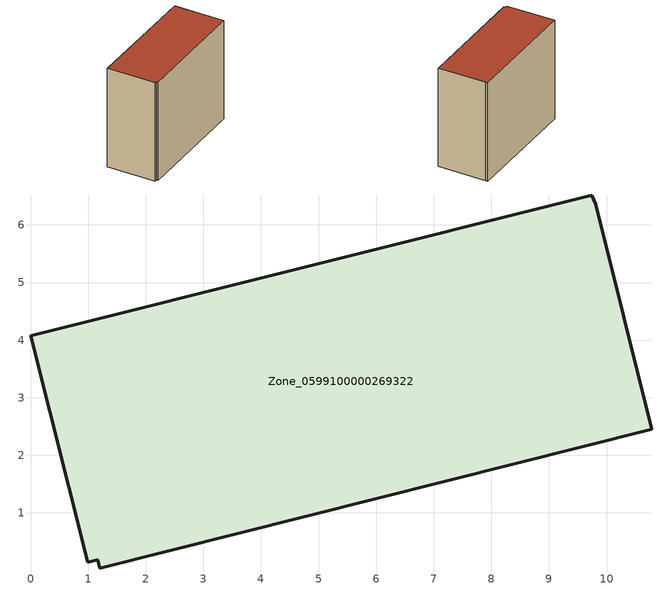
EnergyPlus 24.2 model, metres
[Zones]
Zone_0599100000269322
 floor ground (C_G): 1.16,0.19 0.99,0.14 0,4.08 9.74,6.52 9.81,6.36 10.79,2.46 1.2,0.04 z0
 wall outside (C_F): 10.79,2.46 9.81,6.36 9.74,6.52 0,4.08 0.99,0.14 1.16,0.19 1.2,0.04 10.79,2.46 z0:8.51
 roof outside (C_R): 0.99,0.14 1.16,0.19 1.2,0.04 10.79,2.46 9.81,6.36 9.74,6.52 0,4.08 z8.51
[BUILDING]
Pand.0599100000269322: North Axis=0; Terrain=City; Loads Convergence Tolerance Value=0.04; Temperature Convergence Tolerance Value=0.4; Solar Distribution=FullExterior; Maximum Number of Warmup Days=25; Minimum Number of Warmup Days=1
[Site:Location]
Rotterdam.The.Hague.AP_ZH_NLD Design_Conditions: Latitude=51.96; Longitude=4.45; Time Zone=1; Elevation=-4.5
[SITE:GROUNDTEMPERATURE:BUILDINGSURFACE]
18, 18, 18, 18, 18, 18, 18, 18, 18, 18, 18, 18
[MATERIAL] Thermal Absorptance=0.9; Solar Absorptance=0.7; Visible Absorptance=0.7
Name | Roughness | Thickness | Conductivity | Density | Specific Heat
G.TC.1992-2005 | MediumSmooth | 0.15 | 0.06 | 540 | 1210
F.TC.1992-2005 | Rough | 0.3 | 0.12 | 1920 | 840
R.TC.1992-2005 | MediumRough | 0.2 | 0.08 | 1500 | 1000
[CONSTRUCTION]
C_G: G.TC.1992-2005
C_F: F.TC.1992-2005
C_R: R.TC.1992-2005
[ZONE]
Zone_0599100000269322: Type=1; Multiplier=1; Ceiling Height=Autocalculate; Volume=Autocalculate; Floor Area=autocalculate; Part of Total Floor Area=Yes
[ZONEINFILTRATION:DESIGNFLOWRATE]
Infil_Zone_0599100000269322: Zone or ZoneList or Space or SpaceList=Zone_0599100000269322; Schedule=AlwaysOn; Design Flow Rate Calculation Method=Flow/Area; Flow Rate per Floor Area=0.0015; Constant Term Coefficient=1; Temperature Term Coefficient=0; Velocity Term Coefficient=0; Velocity Squared Term Coefficient=0
[HVACTEMPLATE:ZONE:IDEALLOADSAIRSYSTEM]
Zone_0599100000269322: Maximum Heating Supply Air Temperature=50; Minimum Cooling Supply Air Temperature=13; Maximum Heating Supply Air Humidity Ratio=0.0156; Minimum Cooling Supply Air Humidity Ratio=0.0077; Heating Limit=NoLimit; Cooling Limit=NoLimit; Dehumidification Control Type=ConstantSensibleHeatRatio; Cooling Sensible Heat Ratio=0.7; Dehumidification Setpoint=60; Humidification Control Type=None; Humidification Setpoint=30; Outdoor Air Method=None; Outdoor Air Flow Rate per Person=0.00944; Outdoor Air Flow Rate per Zone Floor Area=0; Outdoor Air Flow Rate per Zone=0; Demand Controlled Ventilation Type=None; Outdoor Air Economizer Type=NoEconomizer; Heat Recovery Type=None; Sensible Heat Recovery Effectiveness=0.7; Latent Heat Recovery Effectiveness=0.65
[ZONECONTROL:THERMOSTAT]
ThermostatControl_Zone_0599100000269322: Zone or ZoneList=Zone_0599100000269322; Control Type Schedule=DualSetpointControlType; Control 1=Thermostat_Zone_0599100000269322; Temperature Difference Between Cutout And Setpoint=0
[THERMOSTATSETPOINT:DUALSETPOINT]
Thermostat_Zone_0599100000269322: Heating Setpoint Temperature Schedule=HeatingSetpoint_Zone_0599100000269322; Cooling Setpoint Temperature Schedule=CoolingSetpoint_Zone_0599100000269322
[SCHEDULE:COMPACT]
HeatingSetpoint_Zone_0599100000269322: Through: 12/31, For: AllDays, Until: 24:00, 21
CoolingSetpoint_Zone_0599100000269322: Through: 12/31, For: AllDays, Until: 24:00, 24
DualSetpointControlType: Through: 12/31, For: AllDays, Until: 24:00, 4
AlwaysOn: Through: 12/31, For: AllDays, Until: 24:00, 1
